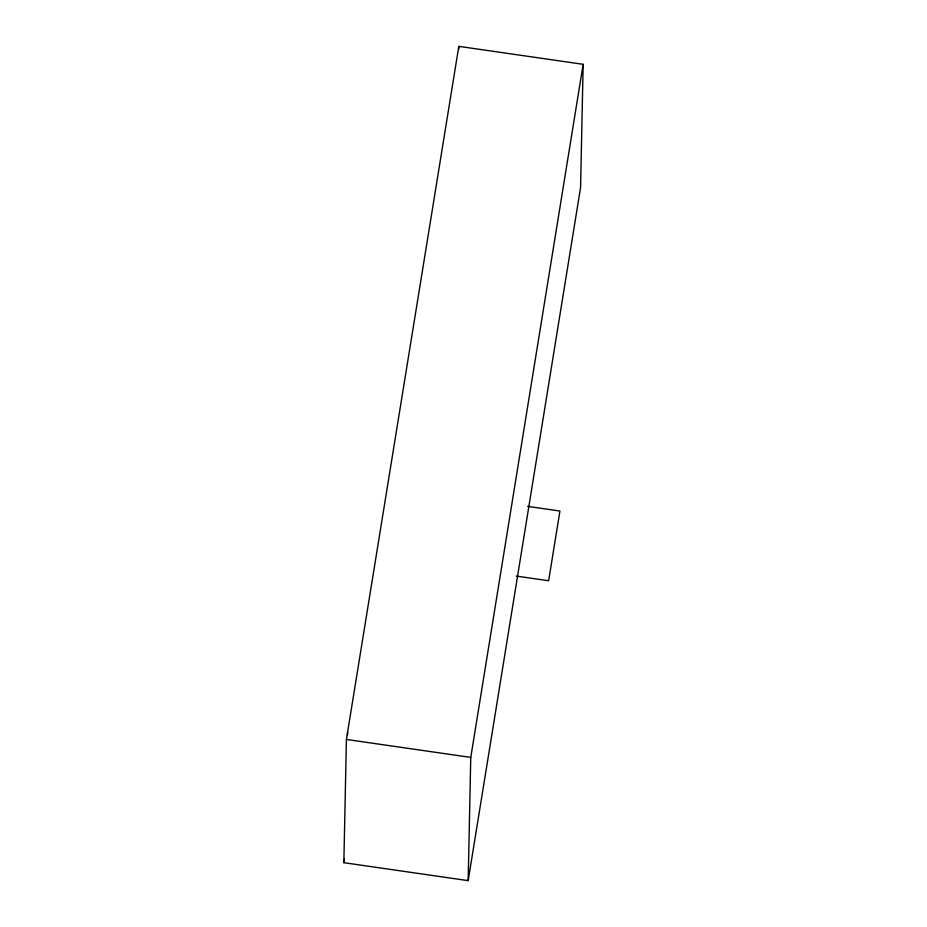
<?xml version="1.0" encoding="UTF-8"?>
<svg xmlns="http://www.w3.org/2000/svg" width="927" height="927" viewBox="0 0 927 927"><rect width="100%" height="100%" fill="white"/><g stroke="black" fill="none" stroke-linecap="round" stroke-linejoin="round"><path stroke-width="1.39" d="M343.847 862.689L346.42 739.445L458.819 46.35L583.153 64.311L580.58 187.555L468.181 880.65L343.847 862.689L344.438 859.039M347.544 735.041L347.602 732.145M458.761 49.247L458.819 46.35M468.181 880.65L470.765 757.405L583.153 64.311M527.602 506.362L559.931 511.032L548.633 580.754L516.304 576.084M346.42 739.445L470.765 757.405"/></g></svg>
